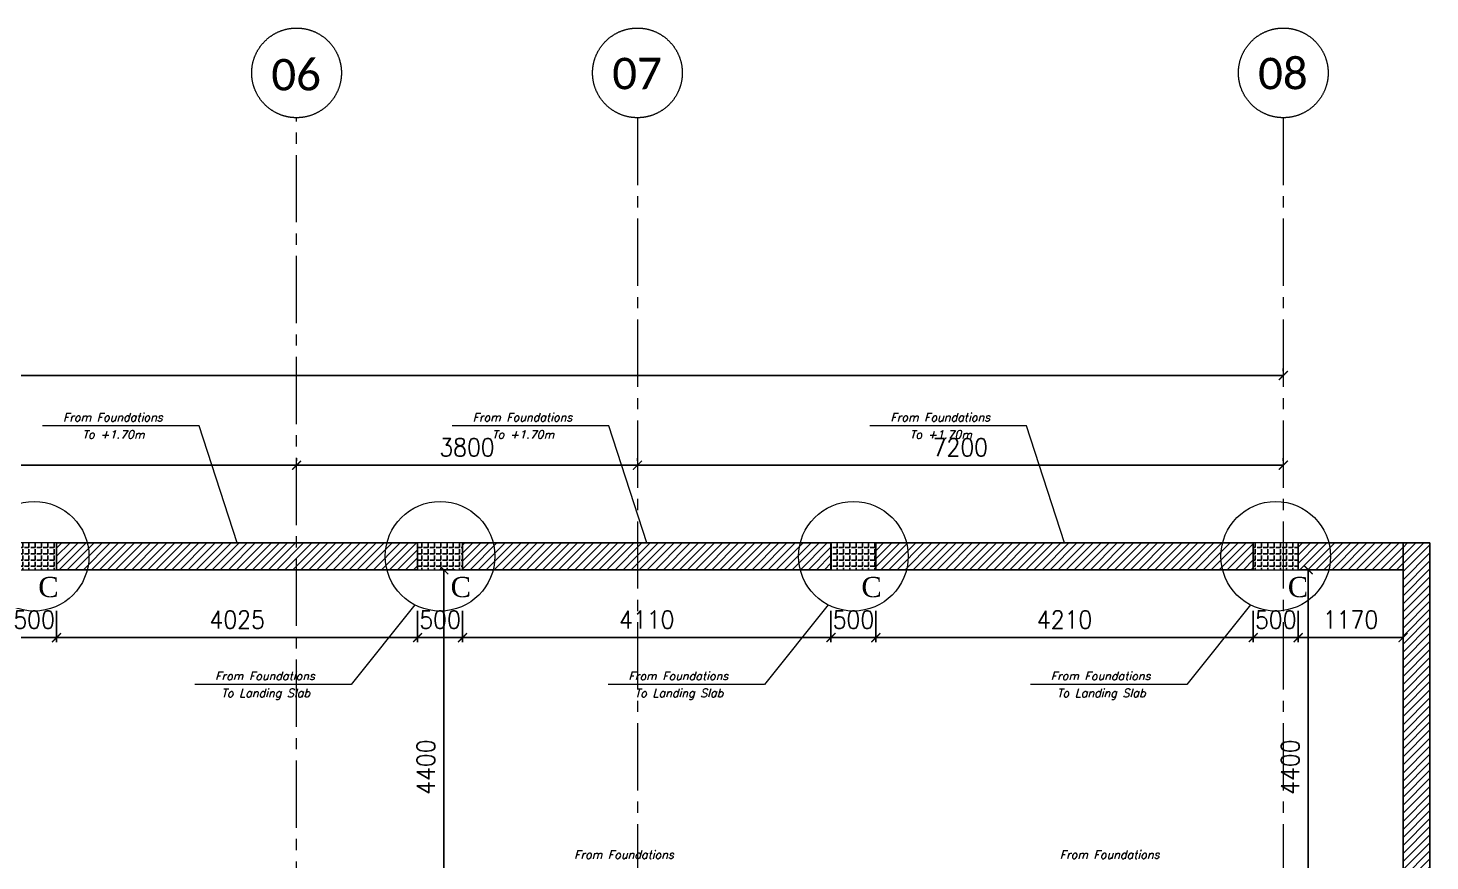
# Model space of a CAD drawing. Header units: millimetres. Extents: x -967280 to 3852, y 2833 to 1955156.
# Drawn here: x -508622 to -492994, y 419491 to 428777 of the extents above; entities that cross this region are included whole.
import ezdxf
from ezdxf.enums import TextEntityAlignment as Align

# ---------------------------------------------------------------- set-up
doc = ezdxf.new("R2010")
doc.units = ezdxf.units.MM
doc.header["$LTSCALE"] = 1000
doc.header["$PDMODE"] = 35
doc.header["$PDSIZE"] = 25
for name, pattern in [('$0$DASHED2', [0.375, 0.25, -0.125]), ('Columns_Structural070816$0$CENTER2', [1.125, 0.75, -0.125, 0.125, -0.125]), ('HRZN_Line-Ptrn-Sold', [9144001.0, 9144000.0, -1])]:
    doc.linetypes.add(name, pattern=pattern)
for name, color, linetype, lineweight in [('00-DE-Hatch', 11, 'Continuous', 0), ('00-EG-Text', 3, 'Continuous', 0), ('A-AX-ATT-100', 7, 'HRZN_Line-Ptrn-Sold', 18), ('S - column', 6, 'Continuous', 60), ('ST-000-AXIS', 9, 'Columns_Structural070816$0$CENTER2', 9), ('ST-RFT-BOT', 2, '$0$DASHED2', 30)]:
    doc.layers.add(name, color=color, linetype=linetype, lineweight=lineweight)
for name, color, linetype in [('_N-DIM 3', 7, 'Continuous'), ('R.C. footing', 4, 'Continuous'), ('S - BATH Hach', 1, 'Continuous'), ('S - col hach', 1, 'Continuous')]:
    doc.layers.add(name, color=color, linetype=linetype)
doc.styles.add('ASD', font='times.ttf')
doc.styles.add('Calibri_2', font='calibri.ttf', dxfattribs={"height": 300})
doc.styles.add('E', font='ITALICC.shx')
doc.styles.add('TUNELNO', font='romans.shx', dxfattribs={"width": 0.9})
doc.dimstyles.new('Copy(2) of DSEC', dxfattribs={"dimtxt": 200, "dimasz": 100, "dimexe": 50, "dimexo": 80, "dimgap": 100, "dimtad": 1, "dimdec": 0, "dimrnd": 5, "dimzin": 0, "dimdsep": 46, "dimtxsty": 'TUNELNO', "dimblk": 'ARCHTICK', "dimcen": 0.09, "dimclrd": 1, "dimclre": 1, "dimclrt": 3, "dimadec": 0, "dimazin": 0, "dimtfac": 0.78125, "dimtdec": 0, "dimtix": 1, "dimtmove": 2, "dimatfit": 3, "dimldrblk": 'ARCHTICK', "dimfxl": 1, "dimtolj": 1, "dimtzin": 0, "dimarcsym": 0})
pattern_1 = [(90, (613578.686, -423037.37), (-69.85, 4e-15), [50.8, -19.05]), (180, (613578.686, -423037.37), (-9e-15, -69.85), [50.8, -19.05])]
pattern_2 = [(90, (613528.686, -423037.37), (-69.85, 4e-15), [50.8, -19.05]), (180, (613528.686, -423037.37), (-9e-15, -69.85), [50.8, -19.05])]
pattern_3 = [(45, (619961.186, -255135.994), (-44.9012806, 44.9012806), [])]

# ---------------------------------------------------------------- blocks, each defined once
blk = doc.blocks.new('Grid - HRZN_G-Datm-Grid-Head-1554275-FIRST FLOOR FFL_1_')
at = {"layer": 'A-AX-ATT-100'}
blk.add_circle((0, 0), 5, dxfattribs=at)
blk = doc.blocks.new('_ArchTick')
at = {"color": 0, "linetype": 'ByBlock', "const_width": 0.15}
blk.add_lwpolyline([(-0.5, -0.5), (0.5, 0.5)], dxfattribs=at)
blk = doc.blocks.new('*D1489')
at = {"layer": '_N-DIM 3', "color": 1, "linetype": 'Continuous', "lineweight": -2, "ltscale": 30, "transparency": 16777216}
for p, q in [((555899, 747185), (555899, 747155)), ((563099, 747105), (555899, 747105)), ((563099, 747185), (563099, 747155))]:
    blk.add_line(p, q, dxfattribs=at)
at = {"layer": 'Defpoints', "color": 0, "linetype": 'Continuous', "ltscale": 30, "transparency": 16777216}
for p in [(555899, 747105), (555899, 747105), (563099, 747105)]:
    blk.add_point(p, dxfattribs=at)
at = {"layer": '_N-DIM 3', "color": 1, "linetype": 'Continuous', "lineweight": -2, "ltscale": 30, "transparency": 16777216, "xscale": 100, "yscale": 100, "zscale": 100, "rotation": 180}
blk.add_blockref('_ArchTick', (555899, 747105), dxfattribs=at)
at = {"layer": '_N-DIM 3', "color": 1, "linetype": 'Continuous', "lineweight": -2, "ltscale": 30, "transparency": 16777216, "xscale": 100, "yscale": 100, "zscale": 100}
blk.add_blockref('_ArchTick', (563099, 747105), dxfattribs=at)
at = {"layer": '_N-DIM 3', "color": 3, "linetype": 'Continuous', "ltscale": 30, "transparency": 16777216, "insert": (559499, 747305), "char_height": 200, "attachment_point": 5, "style": 'TUNELNO'}
blk.add_mtext('\\A1;7200', dxfattribs=at)
blk = doc.blocks.new('*D1490')
at = {"layer": '_N-DIM 3', "color": 1, "linetype": 'Continuous', "lineweight": -2, "ltscale": 30, "transparency": 16777216}
for p, q in [((552099, 747185), (552099, 747155)), ((555899, 747105), (552099, 747105)), ((555899, 747185), (555899, 747155))]:
    blk.add_line(p, q, dxfattribs=at)
at = {"layer": 'Defpoints', "color": 0, "linetype": 'Continuous', "ltscale": 30, "transparency": 16777216}
for p in [(552099, 747105), (552099, 747105), (555899, 747105)]:
    blk.add_point(p, dxfattribs=at)
at = {"layer": '_N-DIM 3', "color": 1, "linetype": 'Continuous', "lineweight": -2, "ltscale": 30, "transparency": 16777216, "xscale": 100, "yscale": 100, "zscale": 100, "rotation": 180}
blk.add_blockref('_ArchTick', (552099, 747105), dxfattribs=at)
at = {"layer": '_N-DIM 3', "color": 1, "linetype": 'Continuous', "lineweight": -2, "ltscale": 30, "transparency": 16777216, "xscale": 100, "yscale": 100, "zscale": 100}
blk.add_blockref('_ArchTick', (555899, 747105), dxfattribs=at)
at = {"layer": '_N-DIM 3', "color": 3, "linetype": 'Continuous', "ltscale": 30, "transparency": 16777216, "insert": (553999, 747305), "char_height": 200, "attachment_point": 5, "style": 'TUNELNO'}
blk.add_mtext('\\A1;3800', dxfattribs=at)
blk = doc.blocks.new('*D1491')
at = {"layer": '_N-DIM 3', "color": 1, "linetype": 'Continuous', "lineweight": -2, "ltscale": 30, "transparency": 16777216}
for p, q in [((544499, 747185), (544499, 747155)), ((552099, 747105), (544499, 747105)), ((552099, 747185), (552099, 747155))]:
    blk.add_line(p, q, dxfattribs=at)
at = {"layer": 'Defpoints', "color": 0, "linetype": 'Continuous', "ltscale": 30, "transparency": 16777216}
for p in [(544499, 747105), (544499, 747105), (552099, 747105)]:
    blk.add_point(p, dxfattribs=at)
at = {"layer": '_N-DIM 3', "color": 1, "linetype": 'Continuous', "lineweight": -2, "ltscale": 30, "transparency": 16777216, "xscale": 100, "yscale": 100, "zscale": 100, "rotation": 180}
blk.add_blockref('_ArchTick', (544499, 747105), dxfattribs=at)
at = {"layer": '_N-DIM 3', "color": 1, "linetype": 'Continuous', "lineweight": -2, "ltscale": 30, "transparency": 16777216, "xscale": 100, "yscale": 100, "zscale": 100}
blk.add_blockref('_ArchTick', (552099, 747105), dxfattribs=at)
at = {"layer": '_N-DIM 3', "color": 3, "linetype": 'Continuous', "ltscale": 30, "transparency": 16777216, "insert": (548299, 747305), "char_height": 200, "attachment_point": 5, "style": 'TUNELNO'}
blk.add_mtext('\\A1;7600', dxfattribs=at)
blk = doc.blocks.new('*D1496')
at = {"layer": '_N-DIM 3', "color": 1, "linetype": 'Continuous', "lineweight": -2, "ltscale": 30, "transparency": 16777216}
for p, q in [((516899, 748185), (516899, 748155)), ((563099, 748185), (563099, 748155)), ((563099, 748105), (516899, 748105))]:
    blk.add_line(p, q, dxfattribs=at)
at = {"layer": 'Defpoints', "color": 0, "linetype": 'Continuous', "ltscale": 30, "transparency": 16777216}
for p in [(516899, 748105), (516899, 748105), (563099, 748105)]:
    blk.add_point(p, dxfattribs=at)
at = {"layer": '_N-DIM 3', "color": 1, "linetype": 'Continuous', "lineweight": -2, "ltscale": 30, "transparency": 16777216, "xscale": 100, "yscale": 100, "zscale": 100, "rotation": 180}
blk.add_blockref('_ArchTick', (516899, 748105), dxfattribs=at)
at = {"layer": '_N-DIM 3', "color": 1, "linetype": 'Continuous', "lineweight": -2, "ltscale": 30, "transparency": 16777216, "xscale": 100, "yscale": 100, "zscale": 100}
blk.add_blockref('_ArchTick', (563099, 748105), dxfattribs=at)
at = {"layer": '_N-DIM 3', "color": 3, "linetype": 'Continuous', "ltscale": 30, "transparency": 16777216, "insert": (539999, 748305), "char_height": 200, "attachment_point": 5, "style": 'TUNELNO'}
blk.add_mtext('\\A1;46200', dxfattribs=at)
blk = doc.blocks.new('A$C46269fcd new')
at = {"layer": 'S - BATH Hach', "ltscale": 30, "transparency": 33554483}
h = blk.add_hatch(dxfattribs=at)
h.set_pattern_fill('ANSI31', color=1, scale=20)
h.set_pattern_definition([(45, (643184.17, -484711.8), (-44.9012806, 44.9012806), [])])
h.paths.add_polyline_path([(47835, 35800), (47835, -9200), (-6100, -9200), (-6100, 35800), (-5800, 35800), (-5800, -8900), (47535, -8900), (47535, 35800)])
at = {"layer": 'R.C. footing'}
blk.add_line((47535, 35800), (47535, 35800), dxfattribs=at)
at = {"layer": 'R.C. footing', "color": 4, "ltscale": 30}
blk.add_lwpolyline([(47835, 35800), (47835, -9200), (-6100, -9200), (-6100, 35800), (-5800, 35800), (-5800, -8900), (47535, -8900), (47535, 35800)], close=True, dxfattribs=at)
blk = doc.blocks.new('str col s')
at = {"layer": 'S - col hach', "true_color": 0xcd6928}
h = blk.add_hatch(dxfattribs=at)
h.set_pattern_fill('ANGLE', color=32, scale=10, angle=90)
h.set_pattern_definition(pattern_2)
h.paths.add_polyline_path([(5275, -300), (5275, 0), (4775, 0), (4775, -300)])
h = blk.add_hatch(dxfattribs=at)
h.set_pattern_fill('ANGLE', color=32, scale=10, angle=90)
h.set_pattern_definition(pattern_1)
h.paths.add_polyline_path([(9300, 0), (9300, -300), (9800, -300), (9800, 0)])
h = blk.add_hatch(dxfattribs=at)
h.set_pattern_fill('ANGLE', color=32, scale=10, angle=90)
h.set_pattern_definition(pattern_2)
h.paths.add_polyline_path([(13908, 0), (13908, -300), (14408, -300), (14408, 0)])
h = blk.add_hatch(dxfattribs=at)
h.set_pattern_fill('ANGLE', color=32, scale=10, angle=90)
h.set_pattern_definition(pattern_1)
h.paths.add_polyline_path([(19115, -300), (19115, 0), (18615, 0), (18615, -300)])
at = {"layer": 'S - column', "lineweight": 15}
for points in [[(5275, 0), (4775, 0), (4775, -300), (5275, -300)], [(9800, 0), (9300, 0), (9300, -300), (9800, -300)], [(14408, 0), (13908, 0), (13908, -300), (14408, -300)], [(19115, 0), (18615, 0), (18615, -300), (19115, -300)]]:
    blk.add_lwpolyline(points, close=True, dxfattribs=at)
blk = doc.blocks.new('*D512')
at = {"layer": '_N-DIM 3', "color": 1, "linetype": 'Continuous', "lineweight": -2, "ltscale": 30, "transparency": 16777216}
for p, q in [((-508804, 422279), (-508804, 421931)), ((-508304, 422279), (-508304, 421931)), ((-508804, 421981), (-508904, 421981)), ((-508804, 421981), (-508304, 421981)), ((-508304, 421981), (-508204, 421981))]:
    blk.add_line(p, q, dxfattribs=at)
at = {"layer": 'Defpoints', "color": 0, "linetype": 'Continuous', "ltscale": 30, "transparency": 16777216}
for p in [(-508804, 422359), (-508304, 422359), (-508304, 421981)]:
    blk.add_point(p, dxfattribs=at)
at = {"layer": '_N-DIM 3', "color": 1, "linetype": 'Continuous', "lineweight": -2, "ltscale": 30, "transparency": 16777216, "xscale": 100, "yscale": 100, "zscale": 100}
blk.add_blockref('_ArchTick', (-508804, 421981), dxfattribs=at)
at = {"layer": '_N-DIM 3', "color": 1, "linetype": 'Continuous', "lineweight": -2, "ltscale": 30, "transparency": 16777216, "xscale": 100, "yscale": 100, "zscale": 100, "rotation": 180}
blk.add_blockref('_ArchTick', (-508304, 421981), dxfattribs=at)
at = {"layer": '_N-DIM 3', "color": 3, "linetype": 'Continuous', "ltscale": 30, "transparency": 16777216, "insert": (-508554, 422181), "char_height": 200, "attachment_point": 5, "style": 'TUNELNO'}
blk.add_mtext('\\A1;500', dxfattribs=at)
blk = doc.blocks.new('*D513')
at = {"layer": '_N-DIM 3', "color": 1, "linetype": 'Continuous', "lineweight": -2, "ltscale": 30, "transparency": 16777216}
for p, q in [((-508304, 422279), (-508304, 421931)), ((-504279, 422279), (-504279, 421931)), ((-508304, 421981), (-504279, 421981))]:
    blk.add_line(p, q, dxfattribs=at)
at = {"layer": 'Defpoints', "color": 0, "linetype": 'Continuous', "ltscale": 30, "transparency": 16777216}
for p in [(-508304, 422359), (-504279, 422359), (-504279, 421981)]:
    blk.add_point(p, dxfattribs=at)
at = {"layer": '_N-DIM 3', "color": 1, "linetype": 'Continuous', "lineweight": -2, "ltscale": 30, "transparency": 16777216, "xscale": 100, "yscale": 100, "zscale": 100, "rotation": 180}
blk.add_blockref('_ArchTick', (-508304, 421981), dxfattribs=at)
at = {"layer": '_N-DIM 3', "color": 1, "linetype": 'Continuous', "lineweight": -2, "ltscale": 30, "transparency": 16777216, "xscale": 100, "yscale": 100, "zscale": 100}
blk.add_blockref('_ArchTick', (-504279, 421981), dxfattribs=at)
at = {"layer": '_N-DIM 3', "color": 3, "linetype": 'Continuous', "ltscale": 30, "transparency": 16777216, "insert": (-506291, 422181), "char_height": 200, "attachment_point": 5, "style": 'TUNELNO'}
blk.add_mtext('\\A1;4025', dxfattribs=at)
blk = doc.blocks.new('*D514')
at = {"layer": '_N-DIM 3', "color": 1, "linetype": 'Continuous', "lineweight": -2, "ltscale": 30, "transparency": 16777216}
for p, q in [((-504279, 422279), (-504279, 421931)), ((-503779, 422279), (-503779, 421931)), ((-504279, 421981), (-504379, 421981)), ((-504279, 421981), (-503779, 421981)), ((-503779, 421981), (-503679, 421981))]:
    blk.add_line(p, q, dxfattribs=at)
at = {"layer": 'Defpoints', "color": 0, "linetype": 'Continuous', "ltscale": 30, "transparency": 16777216}
for p in [(-504279, 422359), (-503779, 422359), (-503779, 421981)]:
    blk.add_point(p, dxfattribs=at)
at = {"layer": '_N-DIM 3', "color": 1, "linetype": 'Continuous', "lineweight": -2, "ltscale": 30, "transparency": 16777216, "xscale": 100, "yscale": 100, "zscale": 100}
blk.add_blockref('_ArchTick', (-504279, 421981), dxfattribs=at)
at = {"layer": '_N-DIM 3', "color": 1, "linetype": 'Continuous', "lineweight": -2, "ltscale": 30, "transparency": 16777216, "xscale": 100, "yscale": 100, "zscale": 100, "rotation": 180}
blk.add_blockref('_ArchTick', (-503779, 421981), dxfattribs=at)
at = {"layer": '_N-DIM 3', "color": 3, "linetype": 'Continuous', "ltscale": 30, "transparency": 16777216, "insert": (-504029, 422181), "char_height": 200, "attachment_point": 5, "style": 'TUNELNO'}
blk.add_mtext('\\A1;500', dxfattribs=at)
blk = doc.blocks.new('*D515')
at = {"layer": '_N-DIM 3', "color": 1, "linetype": 'Continuous', "lineweight": -2, "ltscale": 30, "transparency": 16777216}
for p, q in [((-503779, 422279), (-503779, 421931)), ((-499671, 422279), (-499671, 421931)), ((-503779, 421981), (-499671, 421981))]:
    blk.add_line(p, q, dxfattribs=at)
at = {"layer": 'Defpoints', "color": 0, "linetype": 'Continuous', "ltscale": 30, "transparency": 16777216}
for p in [(-503779, 422359), (-499671, 422359), (-499671, 421981)]:
    blk.add_point(p, dxfattribs=at)
at = {"layer": '_N-DIM 3', "color": 1, "linetype": 'Continuous', "lineweight": -2, "ltscale": 30, "transparency": 16777216, "xscale": 100, "yscale": 100, "zscale": 100, "rotation": 180}
blk.add_blockref('_ArchTick', (-503779, 421981), dxfattribs=at)
at = {"layer": '_N-DIM 3', "color": 1, "linetype": 'Continuous', "lineweight": -2, "ltscale": 30, "transparency": 16777216, "xscale": 100, "yscale": 100, "zscale": 100}
blk.add_blockref('_ArchTick', (-499671, 421981), dxfattribs=at)
at = {"layer": '_N-DIM 3', "color": 3, "linetype": 'Continuous', "ltscale": 30, "transparency": 16777216, "insert": (-501725, 422181), "char_height": 200, "attachment_point": 5, "style": 'TUNELNO'}
blk.add_mtext('\\A1;4110', dxfattribs=at)
blk = doc.blocks.new('*D516')
at = {"layer": '_N-DIM 3', "color": 1, "linetype": 'Continuous', "lineweight": -2, "ltscale": 30, "transparency": 16777216}
for p, q in [((-499671, 422279), (-499671, 421931)), ((-499171, 422279), (-499171, 421931)), ((-499671, 421981), (-499771, 421981)), ((-499671, 421981), (-499171, 421981)), ((-499171, 421981), (-499071, 421981))]:
    blk.add_line(p, q, dxfattribs=at)
at = {"layer": 'Defpoints', "color": 0, "linetype": 'Continuous', "ltscale": 30, "transparency": 16777216}
for p in [(-499671, 422359), (-499171, 422359), (-499171, 421981)]:
    blk.add_point(p, dxfattribs=at)
at = {"layer": '_N-DIM 3', "color": 1, "linetype": 'Continuous', "lineweight": -2, "ltscale": 30, "transparency": 16777216, "xscale": 100, "yscale": 100, "zscale": 100}
blk.add_blockref('_ArchTick', (-499671, 421981), dxfattribs=at)
at = {"layer": '_N-DIM 3', "color": 1, "linetype": 'Continuous', "lineweight": -2, "ltscale": 30, "transparency": 16777216, "xscale": 100, "yscale": 100, "zscale": 100, "rotation": 180}
blk.add_blockref('_ArchTick', (-499171, 421981), dxfattribs=at)
at = {"layer": '_N-DIM 3', "color": 3, "linetype": 'Continuous', "ltscale": 30, "transparency": 16777216, "insert": (-499421, 422181), "char_height": 200, "attachment_point": 5, "style": 'TUNELNO'}
blk.add_mtext('\\A1;500', dxfattribs=at)
blk = doc.blocks.new('*D517')
at = {"layer": '_N-DIM 3', "color": 1, "linetype": 'Continuous', "lineweight": -2, "ltscale": 30, "transparency": 16777216}
for p, q in [((-499171, 422279), (-499171, 421931)), ((-494963, 422279), (-494963, 421931)), ((-499171, 421981), (-494963, 421981))]:
    blk.add_line(p, q, dxfattribs=at)
at = {"layer": 'Defpoints', "color": 0, "linetype": 'Continuous', "ltscale": 30, "transparency": 16777216}
for p in [(-499171, 422359), (-494963, 422359), (-494963, 421981)]:
    blk.add_point(p, dxfattribs=at)
at = {"layer": '_N-DIM 3', "color": 1, "linetype": 'Continuous', "lineweight": -2, "ltscale": 30, "transparency": 16777216, "xscale": 100, "yscale": 100, "zscale": 100, "rotation": 180}
blk.add_blockref('_ArchTick', (-499171, 421981), dxfattribs=at)
at = {"layer": '_N-DIM 3', "color": 1, "linetype": 'Continuous', "lineweight": -2, "ltscale": 30, "transparency": 16777216, "xscale": 100, "yscale": 100, "zscale": 100}
blk.add_blockref('_ArchTick', (-494963, 421981), dxfattribs=at)
at = {"layer": '_N-DIM 3', "color": 3, "linetype": 'Continuous', "ltscale": 30, "transparency": 16777216, "insert": (-497067, 422181), "char_height": 200, "attachment_point": 5, "style": 'TUNELNO'}
blk.add_mtext('\\A1;4210', dxfattribs=at)
blk = doc.blocks.new('*D518')
at = {"layer": '_N-DIM 3', "color": 1, "linetype": 'Continuous', "lineweight": -2, "ltscale": 30, "transparency": 16777216}
for p, q in [((-494963, 422279), (-494963, 421931)), ((-494463, 422279), (-494463, 421931)), ((-494963, 421981), (-495063, 421981)), ((-494963, 421981), (-494463, 421981)), ((-494463, 421981), (-494363, 421981))]:
    blk.add_line(p, q, dxfattribs=at)
at = {"layer": 'Defpoints', "color": 0, "linetype": 'Continuous', "ltscale": 30, "transparency": 16777216}
for p in [(-494963, 422359), (-494463, 422359), (-494463, 421981)]:
    blk.add_point(p, dxfattribs=at)
at = {"layer": '_N-DIM 3', "color": 1, "linetype": 'Continuous', "lineweight": -2, "ltscale": 30, "transparency": 16777216, "xscale": 100, "yscale": 100, "zscale": 100}
blk.add_blockref('_ArchTick', (-494963, 421981), dxfattribs=at)
at = {"layer": '_N-DIM 3', "color": 1, "linetype": 'Continuous', "lineweight": -2, "ltscale": 30, "transparency": 16777216, "xscale": 100, "yscale": 100, "zscale": 100, "rotation": 180}
blk.add_blockref('_ArchTick', (-494463, 421981), dxfattribs=at)
at = {"layer": '_N-DIM 3', "color": 3, "linetype": 'Continuous', "ltscale": 30, "transparency": 16777216, "insert": (-494713, 422181), "char_height": 200, "attachment_point": 5, "style": 'TUNELNO'}
blk.add_mtext('\\A1;500', dxfattribs=at)
blk = doc.blocks.new('*D519')
at = {"layer": '_N-DIM 3', "color": 1, "linetype": 'Continuous', "lineweight": -2, "ltscale": 30, "transparency": 16777216}
for p, q in [((-494463, 422279), (-494463, 421931)), ((-493294, 422279), (-493294, 421931)), ((-494463, 421981), (-493294, 421981))]:
    blk.add_line(p, q, dxfattribs=at)
at = {"layer": 'Defpoints', "color": 0, "linetype": 'Continuous', "ltscale": 30, "transparency": 16777216}
for p in [(-494463, 422359), (-493294, 422359), (-493294, 421981)]:
    blk.add_point(p, dxfattribs=at)
at = {"layer": '_N-DIM 3', "color": 1, "linetype": 'Continuous', "lineweight": -2, "ltscale": 30, "transparency": 16777216, "xscale": 100, "yscale": 100, "zscale": 100, "rotation": 180}
blk.add_blockref('_ArchTick', (-494463, 421981), dxfattribs=at)
at = {"layer": '_N-DIM 3', "color": 1, "linetype": 'Continuous', "lineweight": -2, "ltscale": 30, "transparency": 16777216, "xscale": 100, "yscale": 100, "zscale": 100}
blk.add_blockref('_ArchTick', (-493294, 421981), dxfattribs=at)
at = {"layer": '_N-DIM 3', "color": 3, "linetype": 'Continuous', "ltscale": 30, "transparency": 16777216, "insert": (-493879, 422181), "char_height": 200, "attachment_point": 5, "style": 'TUNELNO'}
blk.add_mtext('\\A1;1170', dxfattribs=at)
blk = doc.blocks.new('*D1244')
at = {"layer": '_N-DIM 3', "color": 1, "linetype": 'Continuous', "lineweight": -2, "ltscale": 30, "transparency": 16777216}
for p, q in [((-503859, 422737), (-504037, 422737)), ((-503987, 418337), (-503987, 422737)), ((-503859, 418337), (-504037, 418337))]:
    blk.add_line(p, q, dxfattribs=at)
at = {"layer": 'Defpoints', "color": 0, "linetype": 'Continuous', "ltscale": 30, "transparency": 16777216}
for p in [(-503987, 422737), (-503779, 422737), (-503779, 418337)]:
    blk.add_point(p, dxfattribs=at)
at = {"layer": '_N-DIM 3', "color": 1, "linetype": 'Continuous', "lineweight": -2, "ltscale": 30, "transparency": 16777216, "xscale": 100, "yscale": 100, "zscale": 100}
for p, rotation in [((-503987, 422737), 90), ((-503987, 418337), 270)]:
    blk.add_blockref('_ArchTick', p, dxfattribs=dict(at, rotation=rotation))
at = {"layer": '_N-DIM 3', "color": 3, "linetype": 'Continuous', "ltscale": 30, "transparency": 16777216, "insert": (-504187, 420537), "char_height": 200, "attachment_point": 5, "rotation": 90, "style": 'TUNELNO'}
blk.add_mtext('\\A1;4400', dxfattribs=at)
blk = doc.blocks.new('*D1245')
at = {"layer": '_N-DIM 3', "color": 1, "linetype": 'Continuous', "lineweight": -2, "ltscale": 30, "transparency": 16777216}
for p, q in [((-494383, 422737), (-494301, 422737)), ((-494351, 422737), (-494351, 418337)), ((-494383, 418337), (-494301, 418337))]:
    blk.add_line(p, q, dxfattribs=at)
at = {"layer": 'Defpoints', "color": 0, "linetype": 'Continuous', "ltscale": 30, "transparency": 16777216}
for p in [(-494463, 422737), (-494463, 418337), (-494351, 418337)]:
    blk.add_point(p, dxfattribs=at)
at = {"layer": '_N-DIM 3', "color": 1, "linetype": 'Continuous', "lineweight": -2, "ltscale": 30, "transparency": 16777216, "xscale": 100, "yscale": 100, "zscale": 100}
for p, rotation in [((-494351, 422737), 90), ((-494351, 418337), 270)]:
    blk.add_blockref('_ArchTick', p, dxfattribs=dict(at, rotation=rotation))
at = {"layer": '_N-DIM 3', "color": 3, "linetype": 'Continuous', "ltscale": 30, "transparency": 16777216, "insert": (-494551, 420537), "char_height": 200, "attachment_point": 5, "rotation": 90, "style": 'TUNELNO'}
blk.add_mtext('\\A1;4400', dxfattribs=at)
blk = doc.blocks.new('wall str n')
at = {"layer": 'S - BATH Hach', "ltscale": 30, "transparency": 33554483}
h = blk.add_hatch(dxfattribs=at)
h.set_pattern_fill('ANSI31', color=1, scale=20)
h.set_pattern_definition(pattern_3)
h.paths.add_polyline_path([(15682, 300), (11657, 300), (11657, 0), (15682, 0)])
h = blk.add_hatch(dxfattribs=at)
h.set_pattern_fill('ANSI31', color=1, scale=20)
h.set_pattern_definition(pattern_3)
h.paths.add_polyline_path([(20290, 300), (16182, 300), (16182, 0), (20290, 0)])
h = blk.add_hatch(dxfattribs=at)
h.set_pattern_fill('ANSI31', color=1, scale=20)
h.set_pattern_definition(pattern_3)
h.paths.add_polyline_path([(24998, 300), (20790, 300), (20790, 0), (24998, 0)])
h = blk.add_hatch(dxfattribs=at)
h.set_pattern_fill('ANSI31', color=1, scale=20)
h.set_pattern_definition(pattern_3)
h.paths.add_polyline_path([(26667, 300), (25498, 300), (25498, 0), (26667, 0)])
at = {"layer": 'R.C. footing', "color": 4, "ltscale": 30}
for points in [[(15682, 300), (11657, 300), (11657, 0), (15682, 0)], [(20290, 300), (16182, 300), (16182, 0), (20290, 0)], [(24998, 300), (20790, 300), (20790, 0), (24998, 0)], [(26667, 0), (26667, 300), (25498, 300), (25498, 0)]]:
    blk.add_lwpolyline(points, close=True, dxfattribs=at)
blk = doc.blocks.new('AXES-00')
at = {"layer": 'ST-000-AXIS'}
for p, q in [((552098.9, 695813.8), (552098.9, 750979.6)), ((555898.9, 750979.6), (555898.9, 695813.8)), ((563098.9, 750979.6), (563098.9, 695813.8))]:
    blk.add_line(p, q, dxfattribs=at)
at = {"layer": 'A-AX-ATT-100', "xscale": 99.99999999999993, "yscale": 99.99999999999993, "zscale": 99.99999999999993}
blk.add_blockref('Grid - HRZN_G-Datm-Grid-Head-1554275-FIRST FLOOR FFL_1_', (552098.9, 751479.6), dxfattribs=at)
at = {"layer": 'A-AX-ATT-100', "xscale": 99.99999999999993, "yscale": 99.99999999999993, "zscale": 99.99999999999993, "rotation": 180}
for p in [(555898.9, 751479.6), (563098.9, 751479.6)]:
    blk.add_blockref('Grid - HRZN_G-Datm-Grid-Head-1554275-FIRST FLOOR FFL_1_', p, dxfattribs=at)
at = {"layer": 'A-AX-ATT-100', "linetype": 'Continuous', "lineweight": 13, "char_height": 350, "width": 673.417, "attachment_point": 1, "style": 'Calibri_2'}
for s, insert in [('06', (551817.7, 751634.5)), ('07', (555618, 751647.5)), ('08', (562818, 751647.5))]:
    blk.add_mtext(s, dxfattribs=dict(at, insert=insert))
at = {"layer": '_N-DIM 3', "color": 3, "linetype": 'Continuous', "ltscale": 30}
for base, p1, p2, picture, middle in [((516898.9, 748104.7), (563098.9, 748104.7), (516898.9, 748104.7), '*D1496', (539998.9, 748304.7)), ((544498.9, 747104.7), (552098.9, 747104.7), (544498.9, 747104.7), '*D1491', (548298.9, 747304.7)), ((552098.9, 747104.7), (555898.9, 747104.7), (552098.9, 747104.7), '*D1490', (553998.9, 747304.7)), ((555898.9, 747104.7), (563098.9, 747104.7), (555898.9, 747104.7), '*D1489', (559498.9, 747304.7))]:
    dim = blk.add_linear_dim(base=base, p1=p1, p2=p2, dimstyle='Copy(2) of DSEC', dxfattribs=at)
    dim.commit()
    dim.dimension.update_dxf_attribs({"geometry": picture, "text_midpoint": middle})

msp = doc.modelspace()

# ---------------------------------------------------------------- linework, layer by layer
at = {"layer": '00-DE-Hatch'}
for points in [[(-506291.2, 423037.4), (-506715.4, 424341.8), (-508460.3, 424341.8)], [(-501724.9, 423037.4), (-502149, 424341.8), (-503894, 424341.8)], [(-497067.2, 423037.4), (-497491.4, 424341.8), (-499236.3, 424341.8)], [(-504311.1, 422345.8), (-505018.4, 421458.9), (-506763.3, 421458.9)], [(-499703.4, 422345.8), (-500410.7, 421458.9), (-502155.7, 421458.9)], [(-494995.8, 422345.8), (-495703.1, 421458.9), (-497448, 421458.9)]]:
    msp.add_lwpolyline(points, dxfattribs=at)
for centre in [(-508553.7, 422887.4), (-504028.7, 422887.4), (-499421, 422887.4), (-494713.4, 422887.4)]:
    msp.add_circle(centre, 610.8, dxfattribs=at)

# ---------------------------------------------------------------- block references
at = {"layer": '_N-DIM 3', "color": 6, "linetype": 'Continuous', "ltscale": 30}
msp.add_blockref('AXES-00', (-1057727.6, -323202.4), dxfattribs=at)
at = {"layer": 'S - column', "color": 7, "true_color": 0xffffff}
msp.add_blockref('A$C46269fcd new', (-540828.7, 387237.4), dxfattribs=at)
at = {"layer": 'ST-RFT-BOT', "color": 6, "linetype": 'Continuous'}
msp.add_blockref('wall str n', (-519961.2, 422737.4), dxfattribs=at)
at = {"layer": 'ST-RFT-BOT', "color": 1, "linetype": 'Continuous'}
msp.add_blockref('str col s', (-513578.7, 423037.4), dxfattribs=at)

# ---------------------------------------------------------------- texts
at = {"ltscale": 6, "style": 'ASD'}
for p in [(-508395.1, 422545.3), (-503798.2, 422545.3), (-499218.9, 422545.3), (-494465.2, 422545.3)]:
    msp.add_text('C', height=225, dxfattribs=at).set_placement(p, align=Align.MIDDLE_CENTER)
at = {"layer": '00-EG-Text', "color": 4, "style": 'E'}
for s, height, p in [('From Foundations', 91.295, (-507676.4, 424437.6)), ('From Foundations', 91.295, (-503110.1, 424437.6)), ('From Foundations', 91.295, (-498452.5, 424437.6)), ('To +1.70m', 91.3, (-507669.9, 424246.1)), ('To +1.70m', 91.3, (-503103.6, 424246.1)), ('To +1.70m', 91.3, (-498445.9, 424246.1)), ('From Foundations', 91.295, (-505979.5, 421554.6)), ('From Foundations', 91.295, (-501371.8, 421554.6)), ('From Foundations', 91.295, (-496664.2, 421554.6)), ('To Landing Slab', 91.295, (-505972.9, 421363.2)), ('To Landing Slab', 91.295, (-501365.3, 421363.2)), ('To Landing Slab', 91.295, (-496657.6, 421363.2)), ('From Foundations', 91.295, (-501977.9, 419561.6)), ('From Foundations', 91.295, (-496564.2, 419561.6))]:
    msp.add_text(s, height=height, dxfattribs=at).set_placement(p, align=Align.MIDDLE_CENTER)

# ---------------------------------------------------------------- dimensions: what is measured, and where the dimension line sits
at = {"layer": '_N-DIM 3', "color": 6, "linetype": 'Continuous', "ltscale": 30}
for base, p1, p2, picture, middle in [((-503986.9, 422737.4), (-503778.7, 418337.4), (-503778.7, 422737.4), '*D1244', (-504186.9, 420537.4)), ((-494351.3, 418337.4), (-494463.4, 422737.4), (-494463.4, 418337.4), '*D1245', (-494551.3, 420537.4))]:
    dim = msp.add_linear_dim(base=base, p1=p1, p2=p2, angle=90, dimstyle='Copy(2) of DSEC', dxfattribs=at)
    dim.commit()
    dim.dimension.update_dxf_attribs({"geometry": picture, "text_midpoint": middle})
for base, p1, p2, picture, middle in [((-508303.7, 421981), (-508803.7, 422359.1), (-508303.7, 422359.1), '*D512', (-508553.7, 422181)), ((-504278.7, 421981), (-508303.7, 422359.1), (-504278.7, 422359.1), '*D513', (-506291.2, 422181)), ((-503778.7, 421981), (-504278.7, 422359.1), (-503778.7, 422359.1), '*D514', (-504028.7, 422181)), ((-499671, 421981), (-503778.7, 422359.1), (-499671, 422359.1), '*D515', (-501724.9, 422181)), ((-499171, 421981), (-499671, 422359.1), (-499171, 422359.1), '*D516', (-499421, 422181)), ((-494963.4, 421981), (-499171, 422359.1), (-494963.4, 422359.1), '*D517', (-497067.2, 422181)), ((-494463.4, 421981), (-494963.4, 422359.1), (-494463.4, 422359.1), '*D518', (-494713.4, 422181)), ((-493293.7, 421981), (-494463.4, 422359.1), (-493293.7, 422359.1), '*D519', (-493878.5, 422181))]:
    dim = msp.add_linear_dim(base=base, p1=p1, p2=p2, dimstyle='Copy(2) of DSEC', dxfattribs=at)
    dim.commit()
    dim.dimension.update_dxf_attribs({"geometry": picture, "text_midpoint": middle})

doc.saveas('drawing.dxf')
